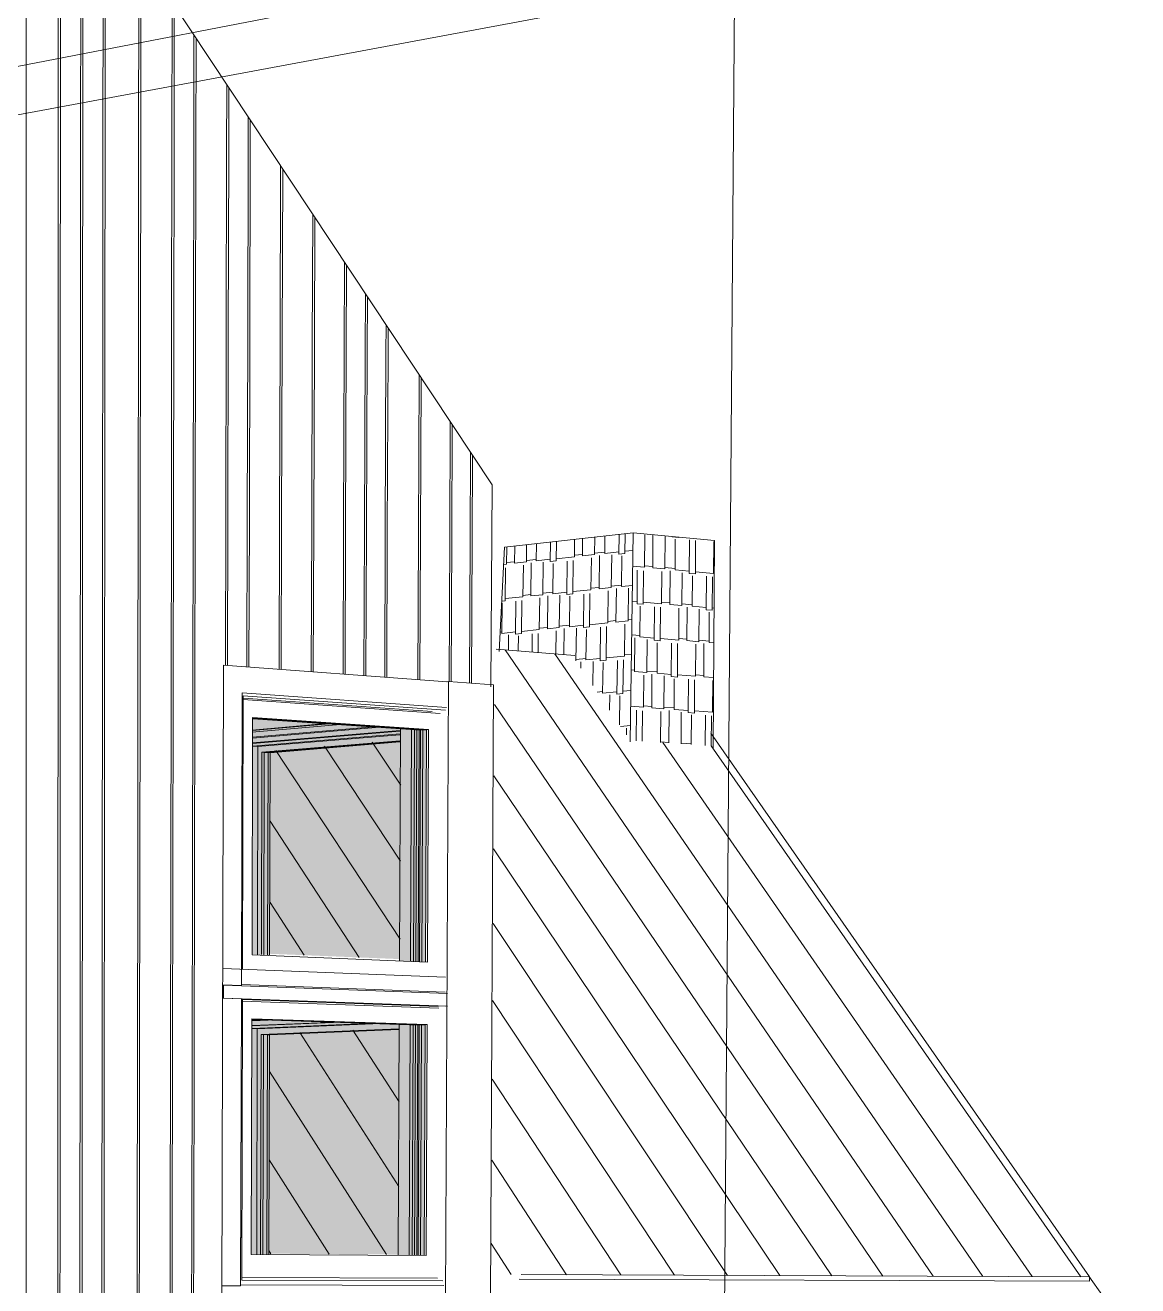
# Model space of a CAD drawing. Header units: inches. Extents: x 5690 to 5695, y -585 to 907.
# Drawn here: x 5693.0893 to 5693.2657, y -584.1623 to -583.9625 of the extents above; entities that cross this region are included whole.
import ezdxf

# ---------------------------------------------------------------- set-up
doc = ezdxf.new("R2010")
doc.units = ezdxf.units.IN
doc.header["$MEASUREMENT"] = 0
doc.layers.add('A-GLAZ-1', color=151, linetype='Continuous', lineweight=13, transparency=0.75)
for name, color, linetype, lineweight in [('A-GLAZ-2', 151, 'Continuous', 9), ('A-ROOF', 132, 'Continuous', 13), ('A-ROOF-1', 132, 'Continuous', 9), ('A-ROOF-PATT-1', 132, 'Continuous', 9), ('A-WALL', 113, 'Continuous', 13), ('A-WALL-1', 113, 'Continuous', 9), ('A-WALL-PATT-1', 111, 'Continuous', 9), ('G-ANNO-SYMB-1', 111, 'Continuous', 9), ('I-WALL', 2, 'Continuous', 13), ('I-WALL-1', 2, 'Continuous', 9)]:
    doc.layers.add(name, color=color, linetype=linetype, lineweight=lineweight)

# ---------------------------------------------------------------- blocks, each defined once
blk = doc.blocks.new('FP_87-3D View 1 Copy 1 Copy 1')
at = {"layer": 'A-WALL-PATT-1'}
for p, q in [((-4883.32371, -584.04636), (-4883.32367, -584.04322)), ((-4883.32274, -584.04625), (-4883.3227, -584.04312)), ((-4883.34151, -584.04793), (-4883.34148, -584.04519)), ((-4883.34026, -584.04779), (-4883.34022, -584.04505)), ((-4883.33837, -584.04759), (-4883.33834, -584.04484)), ((-4883.3368, -584.04742), (-4883.33676, -584.04467)), ((-4883.33459, -584.04752), (-4883.33455, -584.04442)), ((-4883.33364, -584.04742), (-4883.3336, -584.04432)), ((-4883.33077, -584.04677), (-4883.33073, -584.044)), ((-4883.32949, -584.04663), (-4883.32945, -584.04386)), ((-4883.32757, -584.04642), (-4883.32753, -584.04365)), ((-4883.32596, -584.04625), (-4883.32592, -584.04347)), ((-4883.33837, -584.04736), (-4883.3368, -584.04719)), ((-4883.3368, -584.04742), (-4883.33459, -584.04718)), ((-4883.33459, -584.04752), (-4883.33364, -584.04742)), ((-4883.33363, -584.04708), (-4883.33077, -584.04677)), ((-4883.33101, -584.05264), (-4883.33094, -584.04736)), ((-4883.33077, -584.04654), (-4883.32949, -584.0464)), ((-4883.32949, -584.04663), (-4883.32757, -584.04642)), ((-4883.32813, -584.052), (-4883.32806, -584.04694)), ((-4883.32757, -584.04619), (-4883.32596, -584.04602)), ((-4883.32685, -584.05187), (-4883.32677, -584.04657)), ((-4883.32596, -584.04625), (-4883.32371, -584.04601)), ((-4883.32491, -584.05167), (-4883.32484, -584.04648)), ((-4883.32371, -584.04636), (-4883.32274, -584.04625)), ((-4883.3233, -584.05151), (-4883.32323, -584.04665)), ((-4883.32274, -584.0459), (-4883.32149, -584.04577)), ((-4883.34201, -584.04798), (-4883.34151, -584.04793)), ((-4883.34175, -584.05374), (-4883.34168, -584.04851)), ((-4883.34151, -584.0477), (-4883.34026, -584.04756)), ((-4883.34026, -584.04779), (-4883.33837, -584.04759)), ((-4883.33892, -584.05311), (-4883.33885, -584.0481)), ((-4883.33766, -584.05298), (-4883.33759, -584.04773)), ((-4883.33577, -584.05279), (-4883.3357, -584.04764)), ((-4883.33419, -584.05263), (-4883.33412, -584.04782)), ((-4883.33197, -584.05274), (-4883.33189, -584.04746)), ((-4883.32491, -584.05144), (-4883.3233, -584.05128)), ((-4883.3233, -584.05151), (-4883.32157, -584.05133)), ((-4883.34174, -584.0534), (-4883.33892, -584.05311)), ((-4883.33892, -584.05289), (-4883.33766, -584.05276)), ((-4883.33766, -584.05298), (-4883.33577, -584.05279)), ((-4883.33632, -584.05832), (-4883.33625, -584.0533)), ((-4883.33577, -584.05256), (-4883.33418, -584.0524)), ((-4883.33505, -584.0582), (-4883.33498, -584.05294)), ((-4883.33419, -584.05263), (-4883.33196, -584.0524)), ((-4883.33315, -584.05801), (-4883.33308, -584.05286)), ((-4883.33197, -584.05274), (-4883.33101, -584.05264)), ((-4883.33156, -584.05786), (-4883.33149, -584.05304)), ((-4883.33101, -584.0523), (-4883.32813, -584.052)), ((-4883.32933, -584.05798), (-4883.32926, -584.05269)), ((-4883.32837, -584.05789), (-4883.3283, -584.0526)), ((-4883.32813, -584.05177), (-4883.32684, -584.05164)), ((-4883.32685, -584.05187), (-4883.32491, -584.05167)), ((-4883.32548, -584.05726), (-4883.3254, -584.05219)), ((-4883.32419, -584.05714), (-4883.32411, -584.05182)), ((-4883.32225, -584.05695), (-4883.32217, -584.05174)), ((-4883.34231, -584.0538), (-4883.34175, -584.05374)), ((-4883.34228, -584.05891), (-4883.34222, -584.05413)), ((-4883.3401, -584.05903), (-4883.34003, -584.0538)), ((-4883.33916, -584.05894), (-4883.33909, -584.0537)), ((-4883.32837, -584.05754), (-4883.32548, -584.05726)), ((-4883.32547, -584.05703), (-4883.32418, -584.0569)), ((-4883.32419, -584.05714), (-4883.32225, -584.05695)), ((-4883.32225, -584.05671), (-4883.32165, -584.05666)), ((-4883.34256, -584.05871), (-4883.34228, -584.05868)), ((-4883.34228, -584.05891), (-4883.34009, -584.05869)), ((-4883.34123, -584.06156), (-4883.34119, -584.05914)), ((-4883.3401, -584.05903), (-4883.33916, -584.05894)), ((-4883.33966, -584.06168), (-4883.33963, -584.05933)), ((-4883.33915, -584.0586), (-4883.33632, -584.05832)), ((-4883.33747, -584.06186), (-4883.33743, -584.059)), ((-4883.33652, -584.06194), (-4883.33648, -584.05891)), ((-4883.33631, -584.05809), (-4883.33505, -584.05797)), ((-4883.33505, -584.0582), (-4883.33315, -584.05801)), ((-4883.33368, -584.06217), (-4883.33363, -584.05852)), ((-4883.33315, -584.05778), (-4883.33156, -584.05763)), ((-4883.33242, -584.06227), (-4883.33236, -584.05816)), ((-4883.33156, -584.05786), (-4883.32933, -584.05764)), ((-4883.33052, -584.06326), (-4883.33045, -584.05809)), ((-4883.32933, -584.05798), (-4883.32837, -584.05789)), ((-4883.32893, -584.06311), (-4883.32886, -584.05828)), ((-4883.32669, -584.06325), (-4883.32661, -584.05795)), ((-4883.32572, -584.06316), (-4883.32565, -584.05785)), ((-4883.32281, -584.06254), (-4883.32274, -584.05746)), ((-4883.33052, -584.06303), (-4883.32892, -584.06288)), ((-4883.32974, -584.06441), (-4883.32973, -584.06341)), ((-4883.32893, -584.06311), (-4883.32668, -584.0629)), ((-4883.32786, -584.06717), (-4883.32781, -584.06335)), ((-4883.32669, -584.06325), (-4883.32572, -584.06316)), ((-4883.32572, -584.06281), (-4883.32281, -584.06254)), ((-4883.32403, -584.06853), (-4883.32395, -584.06322)), ((-4883.32306, -584.06845), (-4883.32298, -584.06313)), ((-4883.32281, -584.06231), (-4883.32173, -584.06221)), ((-4883.32628, -584.06838), (-4883.32621, -584.06355)), ((-4883.32714, -584.06823), (-4883.32628, -584.06815)), ((-4883.32628, -584.06838), (-4883.32402, -584.06818)), ((-4883.32519, -584.07108), (-4883.32516, -584.06863)), ((-4883.32403, -584.06853), (-4883.32306, -584.06845)), ((-4883.32362, -584.0734), (-4883.32355, -584.06883)), ((-4883.32306, -584.0681), (-4883.32181, -584.06799)), ((-4883.32344, -584.07366), (-4883.32189, -584.07354)), ((-4883.32251, -584.07502), (-4883.32249, -584.07393))]:
    blk.add_line(p, q, dxfattribs=at)
blk = doc.blocks.new('FP_89-3D View 1 Copy 1 Copy 1')
at = {"layer": 'A-WALL-PATT-1'}
for p, q in [((-4883.31965, -584.04842), (-4883.31962, -584.04332)), ((-4883.31835, -584.04854), (-4883.31831, -584.04327)), ((-4883.31641, -584.04871), (-4883.31637, -584.04351)), ((-4883.31524, -584.04362), (-4883.31524, -584.04356)), ((-4883.31524, -584.04362), (-4883.31427, -584.04371)), ((-4883.31479, -584.04885), (-4883.31476, -584.04401)), ((-4883.31427, -584.04371), (-4883.31427, -584.04365)), ((-4883.31254, -584.0494), (-4883.3125, -584.0441)), ((-4883.31158, -584.04949), (-4883.31154, -584.04419)), ((-4883.30869, -584.0494), (-4883.30865, -584.04434)), ((-4883.32153, -584.04825), (-4883.31965, -584.04842)), ((-4883.32083, -584.05423), (-4883.32079, -584.0489)), ((-4883.31985, -584.05431), (-4883.31982, -584.04899)), ((-4883.31965, -584.04819), (-4883.31835, -584.04831)), ((-4883.31835, -584.04854), (-4883.31641, -584.04871)), ((-4883.31693, -584.05421), (-4883.3169, -584.04913)), ((-4883.31641, -584.04848), (-4883.31479, -584.04862)), ((-4883.31564, -584.05432), (-4883.3156, -584.04901)), ((-4883.31479, -584.04885), (-4883.31254, -584.04905)), ((-4883.31371, -584.05448), (-4883.31367, -584.0493)), ((-4883.31254, -584.0494), (-4883.31158, -584.04949)), ((-4883.31158, -584.04914), (-4883.30869, -584.0494)), ((-4883.30869, -584.04917), (-4883.30858, -584.04918)), ((-4883.3121, -584.05462), (-4883.31206, -584.04979)), ((-4883.30986, -584.05516), (-4883.30982, -584.04987)), ((-4883.3089, -584.05524), (-4883.30886, -584.04996)), ((-4883.32161, -584.05381), (-4883.32083, -584.05388)), ((-4883.32083, -584.05423), (-4883.31985, -584.05431)), ((-4883.32038, -584.05947), (-4883.32034, -584.05462)), ((-4883.31985, -584.05396), (-4883.31693, -584.05421)), ((-4883.31811, -584.06), (-4883.31807, -584.05469)), ((-4883.31714, -584.06008), (-4883.3171, -584.05477)), ((-4883.31693, -584.05398), (-4883.31564, -584.05409)), ((-4883.31564, -584.05432), (-4883.31371, -584.05448)), ((-4883.31423, -584.05997), (-4883.31419, -584.0549)), ((-4883.3137, -584.05425), (-4883.3121, -584.05439)), ((-4883.31294, -584.06007), (-4883.3129, -584.05478)), ((-4883.3121, -584.05462), (-4883.30985, -584.05481)), ((-4883.31102, -584.06023), (-4883.31098, -584.05506)), ((-4883.30986, -584.05516), (-4883.3089, -584.05524)), ((-4883.30889, -584.05489), (-4883.30862, -584.05492)), ((-4883.30942, -584.06036), (-4883.30938, -584.05554)), ((-4883.32168, -584.05914), (-4883.32037, -584.05924)), ((-4883.32123, -584.06496), (-4883.32119, -584.05964)), ((-4883.32038, -584.05947), (-4883.3181, -584.05966)), ((-4883.31928, -584.06511), (-4883.31924, -584.05991)), ((-4883.31811, -584.06), (-4883.31714, -584.06008)), ((-4883.31766, -584.06524), (-4883.31762, -584.06039)), ((-4883.31713, -584.05974), (-4883.31423, -584.05997)), ((-4883.3154, -584.06575), (-4883.31536, -584.06046)), ((-4883.31443, -584.06583), (-4883.31439, -584.06053)), ((-4883.31423, -584.05974), (-4883.31294, -584.05984)), ((-4883.31294, -584.06007), (-4883.31102, -584.06023)), ((-4883.31154, -584.0657), (-4883.3115, -584.06065)), ((-4883.31101, -584.06), (-4883.30941, -584.06013)), ((-4883.31026, -584.0658), (-4883.31022, -584.06052)), ((-4883.30942, -584.06036), (-4883.30866, -584.06042)), ((-4883.32177, -584.06469), (-4883.32122, -584.06473)), ((-4883.32123, -584.06496), (-4883.31928, -584.06511)), ((-4883.31928, -584.06488), (-4883.31766, -584.065)), ((-4883.3185, -584.07071), (-4883.31847, -584.0654)), ((-4883.31766, -584.06524), (-4883.3154, -584.06541)), ((-4883.3198, -584.07062), (-4883.31977, -584.06554)), ((-4883.31656, -584.07085), (-4883.31653, -584.06567)), ((-4883.3154, -584.06575), (-4883.31443, -584.06583)), ((-4883.31495, -584.07097), (-4883.31492, -584.06614)), ((-4883.31443, -584.06548), (-4883.31154, -584.0657)), ((-4883.3127, -584.07147), (-4883.31266, -584.06619)), ((-4883.31174, -584.07154), (-4883.3117, -584.06626)), ((-4883.31154, -584.06547), (-4883.31025, -584.06557)), ((-4883.31026, -584.0658), (-4883.3087, -584.06592)), ((-4883.30886, -584.07141), (-4883.30882, -584.06637)), ((-4883.32185, -584.07047), (-4883.3198, -584.07062)), ((-4883.32097, -584.07594), (-4883.32094, -584.07111)), ((-4883.32, -584.07601), (-4883.31997, -584.07118)), ((-4883.3198, -584.07039), (-4883.3185, -584.07048)), ((-4883.3185, -584.07071), (-4883.31656, -584.07085)), ((-4883.31709, -584.0762), (-4883.31705, -584.07128)), ((-4883.31656, -584.07062), (-4883.31495, -584.07074)), ((-4883.3158, -584.07629), (-4883.31576, -584.07114)), ((-4883.31495, -584.07097), (-4883.3127, -584.07113)), ((-4883.31386, -584.07642), (-4883.31383, -584.07139)), ((-4883.31174, -584.0712), (-4883.30886, -584.07141)), ((-4883.30886, -584.07118), (-4883.30874, -584.07119)), ((-4883.3127, -584.07147), (-4883.31174, -584.07154)), ((-4883.31226, -584.07653), (-4883.31222, -584.07185)), ((-4883.31002, -584.07669), (-4883.30998, -584.0719)), ((-4883.30906, -584.07675), (-4883.30902, -584.07197)), ((-4883.31709, -584.07611), (-4883.3158, -584.0762)), ((-4883.31386, -584.07633), (-4883.31226, -584.07644))]:
    blk.add_line(p, q, dxfattribs=at)
blk = doc.blocks.new('FP_95-3D View 1 Copy 1 Copy 1')
at = {"layer": 'A-ROOF-PATT-1'}
for p, q in [((-4883.27388, -584.1608), (-4883.34175, -584.06155)), ((-4883.26599, -584.16084), (-4883.33387, -584.06216)), ((-4883.28187, -584.16077), (-4883.34344, -584.07019)), ((-4883.35833, -584.09502), (-4883.37039, -584.07681)), ((-4883.35827, -584.08297), (-4883.36282, -584.07615)), ((-4883.25819, -584.16087), (-4883.31676, -584.07623)), ((-4883.25049, -584.1609), (-4883.30906, -584.07675)), ((-4883.35839, -584.10739), (-4883.37807, -584.07748)), ((-4883.28997, -584.16074), (-4883.34351, -584.08147)), ((-4883.36487, -584.11028), (-4883.37897, -584.08869)), ((-4883.29817, -584.1607), (-4883.34358, -584.09304)), ((-4883.37359, -584.10992), (-4883.37901, -584.10156)), ((-4883.30647, -584.16067), (-4883.34365, -584.1049)), ((-4883.31487, -584.16063), (-4883.34372, -584.11708)), ((-4883.35858, -584.14657), (-4883.37429, -584.12218)), ((-4883.35852, -584.13316), (-4883.36588, -584.12181)), ((-4883.36057, -584.15735), (-4883.3791, -584.12838)), ((-4883.32339, -584.1606), (-4883.34379, -584.12958)), ((-4883.36966, -584.1573), (-4883.37914, -584.14235)), ((-4883.33202, -584.16056), (-4883.34387, -584.14242)), ((-4883.37887, -584.15724), (-4883.37919, -584.15674)), ((-4883.34076, -584.16052), (-4883.34395, -584.1556))]:
    blk.add_line(p, q, dxfattribs=at)
blk = doc.blocks.new('FP_112-3D View 1 Copy 1 Copy 1')
at = {"layer": 'A-WALL-PATT-1'}
for p, q in [((-4883.41766, -583.97854), (-4883.41766, -583.94889)), ((-4883.41259, -583.97921), (-4883.41258, -583.94967)), ((-4883.41224, -583.97926), (-4883.41223, -583.94972)), ((-4883.40904, -583.97968), (-4883.40902, -583.95021)), ((-4883.4087, -583.97973), (-4883.40868, -583.95026)), ((-4883.40551, -583.98015), (-4883.40548, -583.95075)), ((-4883.40517, -583.98019), (-4883.40514, -583.9508)), ((-4883.39985, -583.9809), (-4883.39981, -583.95162)), ((-4883.39951, -583.98094), (-4883.39947, -583.95167)), ((-4883.39457, -583.98159), (-4883.39453, -583.95886)), ((-4883.39423, -583.98164), (-4883.3942, -583.95936)), ((-4883.39111, -583.98205), (-4883.39108, -583.96407)), ((-4883.39078, -583.9821), (-4883.39074, -583.96458)), ((-4883.3859, -583.98274), (-4883.38587, -583.97192)), ((-4883.38557, -583.98278), (-4883.38554, -583.97242)), ((-4883.38248, -583.98319), (-4883.38247, -583.97707)), ((-4883.41766, -584.00808), (-4883.41766, -583.97854)), ((-4883.41766, -583.97854), (-4883.41766, -583.97854)), ((-4883.4126, -584.00864), (-4883.41259, -583.97921)), ((-4883.41259, -583.97921), (-4883.41259, -583.97921)), ((-4883.41226, -584.00868), (-4883.41224, -583.97926)), ((-4883.41224, -583.97926), (-4883.41224, -583.97926)), ((-4883.38215, -583.98323), (-4883.38214, -583.97756)), ((-4883.40906, -584.00903), (-4883.40904, -583.97968)), ((-4883.40904, -583.97968), (-4883.40904, -583.97968)), ((-4883.40872, -584.00907), (-4883.4087, -583.97973)), ((-4883.4087, -583.97973), (-4883.4087, -583.97973)), ((-4883.40553, -584.00943), (-4883.40551, -583.98015)), ((-4883.40551, -583.98015), (-4883.40551, -583.98015)), ((-4883.40519, -584.00947), (-4883.40517, -583.98019)), ((-4883.40517, -583.98019), (-4883.40517, -583.98019)), ((-4883.39988, -584.01006), (-4883.39985, -583.9809)), ((-4883.39985, -583.9809), (-4883.39985, -583.9809)), ((-4883.39955, -584.01009), (-4883.39951, -583.98094)), ((-4883.39951, -583.98094), (-4883.39951, -583.98094)), ((-4883.39462, -584.01064), (-4883.39457, -583.98159)), ((-4883.39457, -583.98159), (-4883.39457, -583.98159)), ((-4883.39428, -584.01068), (-4883.39423, -583.98164)), ((-4883.39423, -583.98164), (-4883.39423, -583.98164)), ((-4883.39116, -584.01103), (-4883.39111, -583.98205)), ((-4883.39111, -583.98205), (-4883.39111, -583.98205)), ((-4883.39083, -584.01106), (-4883.39078, -583.9821)), ((-4883.39078, -583.9821), (-4883.39078, -583.9821)), ((-4883.38596, -584.01161), (-4883.3859, -583.98274)), ((-4883.3859, -583.98274), (-4883.3859, -583.98274)), ((-4883.38563, -584.01164), (-4883.38557, -583.98278)), ((-4883.38557, -583.98278), (-4883.38557, -583.98278)), ((-4883.38255, -584.01199), (-4883.38248, -583.98319)), ((-4883.38248, -583.98319), (-4883.38248, -583.98319)), ((-4883.38222, -584.01202), (-4883.38215, -583.98323)), ((-4883.38215, -583.98323), (-4883.38215, -583.98323)), ((-4883.37741, -584.01256), (-4883.37733, -583.98481)), ((-4883.37709, -584.01259), (-4883.37701, -583.9853)), ((-4883.37231, -584.01312), (-4883.37225, -583.99249)), ((-4883.37199, -584.01316), (-4883.37192, -583.99297)), ((-4883.36725, -584.01369), (-4883.3672, -584.0001)), ((-4883.36693, -584.01372), (-4883.36688, -584.00058)), ((-4883.36393, -584.01406), (-4883.3639, -584.00508)), ((-4883.36361, -584.01409), (-4883.36358, -584.00557)), ((-4883.41766, -584.03749), (-4883.41766, -584.00808)), ((-4883.41766, -584.00808), (-4883.41766, -584.00808)), ((-4883.41261, -584.03795), (-4883.4126, -584.00864)), ((-4883.4126, -584.00864), (-4883.4126, -584.00864)), ((-4883.41227, -584.03798), (-4883.41226, -584.00868)), ((-4883.41226, -584.00868), (-4883.41226, -584.00868)), ((-4883.40907, -584.03827), (-4883.40906, -584.00903)), ((-4883.40906, -584.00903), (-4883.40906, -584.00903)), ((-4883.40873, -584.0383), (-4883.40872, -584.00907)), ((-4883.40872, -584.00907), (-4883.40872, -584.00907)), ((-4883.40556, -584.03859), (-4883.40553, -584.00943)), ((-4883.40553, -584.00943), (-4883.40553, -584.00943)), ((-4883.40522, -584.03862), (-4883.40519, -584.00947)), ((-4883.40519, -584.00947), (-4883.40519, -584.00947)), ((-4883.39992, -584.0391), (-4883.39988, -584.01006)), ((-4883.39988, -584.01006), (-4883.39988, -584.01006)), ((-4883.39958, -584.03913), (-4883.39955, -584.01009)), ((-4883.39955, -584.01009), (-4883.39955, -584.01009)), ((-4883.39466, -584.03957), (-4883.39462, -584.01064)), ((-4883.39462, -584.01064), (-4883.39462, -584.01064)), ((-4883.39433, -584.0396), (-4883.39428, -584.01068)), ((-4883.39428, -584.01068), (-4883.39428, -584.01068)), ((-4883.39122, -584.03989), (-4883.39116, -584.01103)), ((-4883.39116, -584.01103), (-4883.39116, -584.01103)), ((-4883.39089, -584.03992), (-4883.39083, -584.01106)), ((-4883.39083, -584.01106), (-4883.39083, -584.01106)), ((-4883.36063, -584.01443), (-4883.36061, -584.01004)), ((-4883.36031, -584.01446), (-4883.36029, -584.01052)), ((-4883.38603, -584.04036), (-4883.38596, -584.01161)), ((-4883.38596, -584.01161), (-4883.38596, -584.01161)), ((-4883.3857, -584.04039), (-4883.38563, -584.01164)), ((-4883.38563, -584.01164), (-4883.38563, -584.01164)), ((-4883.38262, -584.04066), (-4883.38255, -584.01199)), ((-4883.38255, -584.01199), (-4883.38255, -584.01199)), ((-4883.38229, -584.04069), (-4883.38222, -584.01202)), ((-4883.38222, -584.01202), (-4883.38222, -584.01202)), ((-4883.37749, -584.04113), (-4883.37741, -584.01256)), ((-4883.37741, -584.01256), (-4883.37741, -584.01256)), ((-4883.37717, -584.04116), (-4883.37709, -584.01259)), ((-4883.37709, -584.01259), (-4883.37709, -584.01259)), ((-4883.3724, -584.04159), (-4883.37231, -584.01312)), ((-4883.37231, -584.01312), (-4883.37231, -584.01312)), ((-4883.37208, -584.04162), (-4883.37199, -584.01316)), ((-4883.37199, -584.01316), (-4883.37199, -584.01316)), ((-4883.36735, -584.04205), (-4883.36725, -584.01369)), ((-4883.36725, -584.01369), (-4883.36725, -584.01369)), ((-4883.36703, -584.04208), (-4883.36693, -584.01372)), ((-4883.36693, -584.01372), (-4883.36693, -584.01372)), ((-4883.36404, -584.04235), (-4883.36393, -584.01406)), ((-4883.36393, -584.01406), (-4883.36393, -584.01406)), ((-4883.36372, -584.04238), (-4883.36361, -584.01409)), ((-4883.36361, -584.01409), (-4883.36361, -584.01409)), ((-4883.36074, -584.04265), (-4883.36063, -584.01443)), ((-4883.36063, -584.01443), (-4883.36063, -584.01443)), ((-4883.36042, -584.04268), (-4883.36031, -584.01446)), ((-4883.36031, -584.01446), (-4883.36031, -584.01446)), ((-4883.35546, -584.04313), (-4883.35535, -584.01799)), ((-4883.35514, -584.04315), (-4883.35503, -584.01846)), ((-4883.41766, -584.06678), (-4883.41766, -584.03749)), ((-4883.41766, -584.03749), (-4883.41766, -584.03749)), ((-4883.41262, -584.06714), (-4883.41261, -584.03795)), ((-4883.41261, -584.03795), (-4883.41261, -584.03795)), ((-4883.41228, -584.06716), (-4883.41227, -584.03798)), ((-4883.41227, -584.03798), (-4883.41227, -584.03798)), ((-4883.40909, -584.06738), (-4883.40907, -584.03827)), ((-4883.40907, -584.03827), (-4883.40907, -584.03827)), ((-4883.40875, -584.06741), (-4883.40873, -584.0383)), ((-4883.40873, -584.0383), (-4883.40873, -584.0383)), ((-4883.40558, -584.06763), (-4883.40556, -584.03859)), ((-4883.40556, -584.03859), (-4883.40556, -584.03859)), ((-4883.40524, -584.06765), (-4883.40522, -584.03862)), ((-4883.40522, -584.03862), (-4883.40522, -584.03862)), ((-4883.39996, -584.06802), (-4883.39992, -584.0391)), ((-4883.39992, -584.0391), (-4883.39992, -584.0391)), ((-4883.39962, -584.06805), (-4883.39958, -584.03913)), ((-4883.39958, -584.03913), (-4883.39958, -584.03913)), ((-4883.39471, -584.06839), (-4883.39466, -584.03957)), ((-4883.39466, -584.03957), (-4883.39466, -584.03957)), ((-4883.39438, -584.06841), (-4883.39433, -584.0396)), ((-4883.39433, -584.0396), (-4883.39433, -584.0396)), ((-4883.39127, -584.06863), (-4883.39122, -584.03989)), ((-4883.39122, -584.03989), (-4883.39122, -584.03989)), ((-4883.39094, -584.06865), (-4883.39089, -584.03992)), ((-4883.39089, -584.03992), (-4883.39089, -584.03992)), ((-4883.38608, -584.06399), (-4883.38603, -584.04036)), ((-4883.38603, -584.04036), (-4883.38603, -584.04036)), ((-4883.38575, -584.06402), (-4883.3857, -584.04039)), ((-4883.3857, -584.04039), (-4883.3857, -584.04039)), ((-4883.38268, -584.06424), (-4883.38262, -584.04066)), ((-4883.38262, -584.04066), (-4883.38262, -584.04066)), ((-4883.38235, -584.06427), (-4883.38229, -584.04069)), ((-4883.38229, -584.04069), (-4883.38229, -584.04069)), ((-4883.37756, -584.06462), (-4883.37749, -584.04113)), ((-4883.37749, -584.04113), (-4883.37749, -584.04113)), ((-4883.37723, -584.06464), (-4883.37717, -584.04116)), ((-4883.37717, -584.04116), (-4883.37717, -584.04116)), ((-4883.37248, -584.06499), (-4883.3724, -584.04159)), ((-4883.3724, -584.04159), (-4883.3724, -584.04159)), ((-4883.37215, -584.06502), (-4883.37208, -584.04162)), ((-4883.37208, -584.04162), (-4883.37208, -584.04162)), ((-4883.36743, -584.06536), (-4883.36735, -584.04205)), ((-4883.36735, -584.04205), (-4883.36735, -584.04205)), ((-4883.36711, -584.06539), (-4883.36703, -584.04208)), ((-4883.36703, -584.04208), (-4883.36703, -584.04208)), ((-4883.36412, -584.06561), (-4883.36404, -584.04235)), ((-4883.36404, -584.04235), (-4883.36404, -584.04235)), ((-4883.3638, -584.06563), (-4883.36372, -584.04238)), ((-4883.36372, -584.04238), (-4883.36372, -584.04238)), ((-4883.36083, -584.06585), (-4883.36074, -584.04265)), ((-4883.36074, -584.04265), (-4883.36074, -584.04265)), ((-4883.36051, -584.06587), (-4883.36042, -584.04268)), ((-4883.36042, -584.04268), (-4883.36042, -584.04268)), ((-4883.35556, -584.06624), (-4883.35546, -584.04313)), ((-4883.35546, -584.04313), (-4883.35546, -584.04313)), ((-4883.35524, -584.06626), (-4883.35514, -584.04315)), ((-4883.35514, -584.04315), (-4883.35514, -584.04315)), ((-4883.41766, -584.09596), (-4883.41766, -584.06678)), ((-4883.41766, -584.06678), (-4883.41766, -584.06678)), ((-4883.41263, -584.09621), (-4883.41262, -584.06714)), ((-4883.41262, -584.06714), (-4883.41262, -584.06714)), ((-4883.41229, -584.09622), (-4883.41228, -584.06716)), ((-4883.41228, -584.06716), (-4883.41228, -584.06716)), ((-4883.40911, -584.09638), (-4883.40909, -584.06738)), ((-4883.40909, -584.06738), (-4883.40909, -584.06738)), ((-4883.40877, -584.0964), (-4883.40875, -584.06741)), ((-4883.40875, -584.06741), (-4883.40875, -584.06741)), ((-4883.40561, -584.09655), (-4883.40558, -584.06763)), ((-4883.40558, -584.06763), (-4883.40558, -584.06763)), ((-4883.40527, -584.09657), (-4883.40524, -584.06765)), ((-4883.40524, -584.06765), (-4883.40524, -584.06765)), ((-4883.39999, -584.09683), (-4883.39996, -584.06802)), ((-4883.39996, -584.06802), (-4883.39996, -584.06802)), ((-4883.39966, -584.09685), (-4883.39962, -584.06805)), ((-4883.39962, -584.06805), (-4883.39962, -584.06805)), ((-4883.39476, -584.09709), (-4883.39471, -584.06839)), ((-4883.39471, -584.06839), (-4883.39471, -584.06839)), ((-4883.39442, -584.09711), (-4883.39438, -584.06841)), ((-4883.39438, -584.06841), (-4883.39438, -584.06841)), ((-4883.39132, -584.09726), (-4883.39127, -584.06863)), ((-4883.39127, -584.06863), (-4883.39127, -584.06863)), ((-4883.39099, -584.09728), (-4883.39094, -584.06865)), ((-4883.39094, -584.06865), (-4883.39094, -584.06865)), ((-4883.41766, -584.12501), (-4883.41766, -584.09596)), ((-4883.41766, -584.09596), (-4883.41766, -584.09596)), ((-4883.41264, -584.12516), (-4883.41263, -584.09621)), ((-4883.41263, -584.09621), (-4883.41263, -584.09621)), ((-4883.4123, -584.12517), (-4883.41229, -584.09622)), ((-4883.41229, -584.09622), (-4883.41229, -584.09622)), ((-4883.40913, -584.12526), (-4883.40911, -584.09638)), ((-4883.40911, -584.09638), (-4883.40911, -584.09638)), ((-4883.40879, -584.12527), (-4883.40877, -584.0964)), ((-4883.40877, -584.0964), (-4883.40877, -584.0964)), ((-4883.40563, -584.12536), (-4883.40561, -584.09655)), ((-4883.40561, -584.09655), (-4883.40561, -584.09655)), ((-4883.40529, -584.12537), (-4883.40527, -584.09657)), ((-4883.40527, -584.09657), (-4883.40527, -584.09657)), ((-4883.40003, -584.12552), (-4883.39999, -584.09683)), ((-4883.39999, -584.09683), (-4883.39999, -584.09683)), ((-4883.39969, -584.12553), (-4883.39966, -584.09685)), ((-4883.39966, -584.09685), (-4883.39966, -584.09685)), ((-4883.3948, -584.12567), (-4883.39476, -584.09709)), ((-4883.39476, -584.09709), (-4883.39476, -584.09709)), ((-4883.39447, -584.12568), (-4883.39442, -584.09711)), ((-4883.39442, -584.09711), (-4883.39442, -584.09711)), ((-4883.39138, -584.12577), (-4883.39132, -584.09726)), ((-4883.39132, -584.09726), (-4883.39132, -584.09726)), ((-4883.39105, -584.12578), (-4883.39099, -584.09728)), ((-4883.39099, -584.09728), (-4883.39099, -584.09728)), ((-4883.41766, -584.15395), (-4883.41766, -584.12501)), ((-4883.41766, -584.12501), (-4883.41766, -584.12501)), ((-4883.41265, -584.15399), (-4883.41264, -584.12516)), ((-4883.41264, -584.12516), (-4883.41264, -584.12516)), ((-4883.41231, -584.154), (-4883.4123, -584.12517)), ((-4883.4123, -584.12517), (-4883.4123, -584.12517)), ((-4883.40915, -584.15402), (-4883.40913, -584.12526)), ((-4883.40913, -584.12526), (-4883.40913, -584.12526)), ((-4883.40881, -584.15403), (-4883.40879, -584.12527)), ((-4883.40879, -584.12527), (-4883.40879, -584.12527)), ((-4883.40566, -584.15405), (-4883.40563, -584.12536)), ((-4883.40563, -584.12536), (-4883.40563, -584.12536)), ((-4883.40532, -584.15406), (-4883.40529, -584.12537)), ((-4883.40529, -584.12537), (-4883.40529, -584.12537)), ((-4883.40006, -584.1541), (-4883.40003, -584.12552)), ((-4883.40003, -584.12552), (-4883.40003, -584.12552)), ((-4883.39973, -584.1541), (-4883.39969, -584.12553)), ((-4883.39969, -584.12553), (-4883.39969, -584.12553)), ((-4883.39485, -584.15415), (-4883.3948, -584.12567)), ((-4883.3948, -584.12567), (-4883.3948, -584.12567)), ((-4883.39452, -584.15415), (-4883.39447, -584.12568)), ((-4883.39447, -584.12568), (-4883.39447, -584.12568)), ((-4883.39143, -584.15418), (-4883.39138, -584.12577)), ((-4883.39138, -584.12577), (-4883.39138, -584.12577)), ((-4883.3911, -584.15418), (-4883.39105, -584.12578)), ((-4883.39105, -584.12578), (-4883.39105, -584.12578)), ((-4883.41766, -584.18277), (-4883.41766, -584.15395)), ((-4883.41766, -584.15395), (-4883.41766, -584.15395)), ((-4883.41266, -584.18271), (-4883.41265, -584.15399)), ((-4883.41265, -584.15399), (-4883.41265, -584.15399)), ((-4883.41232, -584.18271), (-4883.41231, -584.154)), ((-4883.41231, -584.154), (-4883.41231, -584.154)), ((-4883.40916, -584.18267), (-4883.40915, -584.15402)), ((-4883.40915, -584.15402), (-4883.40915, -584.15402)), ((-4883.40883, -584.18267), (-4883.40881, -584.15403)), ((-4883.40881, -584.15403), (-4883.40881, -584.15403)), ((-4883.40568, -584.18263), (-4883.40566, -584.15405)), ((-4883.40566, -584.15405), (-4883.40566, -584.15405)), ((-4883.40535, -584.18263), (-4883.40532, -584.15406)), ((-4883.40532, -584.15406), (-4883.40532, -584.15406)), ((-4883.4001, -584.18257), (-4883.40006, -584.1541)), ((-4883.40006, -584.1541), (-4883.40006, -584.1541)), ((-4883.39977, -584.18256), (-4883.39973, -584.1541)), ((-4883.39973, -584.1541), (-4883.39973, -584.1541)), ((-4883.39489, -584.1825), (-4883.39485, -584.15415)), ((-4883.39485, -584.15415), (-4883.39485, -584.15415)), ((-4883.39456, -584.1825), (-4883.39452, -584.15415)), ((-4883.39452, -584.15415), (-4883.39452, -584.15415)), ((-4883.39148, -584.18246), (-4883.39143, -584.15418)), ((-4883.39143, -584.15418), (-4883.39143, -584.15418)), ((-4883.39115, -584.18246), (-4883.3911, -584.15418)), ((-4883.3911, -584.15418), (-4883.3911, -584.15418))]:
    blk.add_line(p, q, dxfattribs=at)
blk = doc.blocks.new('FP_118-3D View 1 Copy 1 Copy 1')
at = {"layer": 'A-WALL-PATT-1'}
for p, q in [((-4883.35053, -584.04357), (-4883.35044, -584.02539)), ((-4883.35021, -584.0436), (-4883.35013, -584.02586)), ((-4883.34729, -584.04387), (-4883.34723, -584.03024)), ((-4883.34698, -584.04389), (-4883.34692, -584.03071)), ((-4883.35063, -584.06657), (-4883.35053, -584.04357)), ((-4883.35053, -584.04357), (-4883.35053, -584.04357)), ((-4883.35032, -584.06659), (-4883.35021, -584.0436)), ((-4883.35021, -584.0436), (-4883.35021, -584.0436)), ((-4883.34741, -584.0668), (-4883.34729, -584.04387)), ((-4883.34729, -584.04387), (-4883.34729, -584.04387)), ((-4883.3471, -584.06683), (-4883.34698, -584.04389)), ((-4883.34698, -584.04389), (-4883.34698, -584.04389)), ((-4883.35117, -584.18199), (-4883.35109, -584.16447)), ((-4883.35086, -584.18199), (-4883.35078, -584.16447)), ((-4883.34797, -584.18196), (-4883.34789, -584.16447)), ((-4883.34766, -584.18195), (-4883.34758, -584.16447)), ((-4883.35128, -584.20522), (-4883.35117, -584.18199)), ((-4883.35117, -584.18199), (-4883.35117, -584.18199)), ((-4883.35097, -584.20521), (-4883.35086, -584.18199)), ((-4883.35086, -584.18199), (-4883.35086, -584.18199)), ((-4883.34809, -584.20513), (-4883.34797, -584.18196)), ((-4883.34797, -584.18196), (-4883.34797, -584.18196)), ((-4883.34778, -584.20512), (-4883.34766, -584.18195)), ((-4883.34766, -584.18195), (-4883.34766, -584.18195))]:
    blk.add_line(p, q, dxfattribs=at)

msp = doc.modelspace()

# ---------------------------------------------------------------- hatches: boundary and pattern name
at = {"layer": 'A-GLAZ-1'}
for points in [[(5693.15274, -584.11098), (5693.15279, -584.10064), (5693.1529, -584.07419), (5693.12534, -584.07232), (5693.12527, -584.10977), (5693.12709, -584.10984), (5693.12717, -584.07778), (5693.14876, -584.076), (5693.14861, -584.1108), (5693.15266, -584.11098)], [(5693.12803, -584.10988), (5693.12812, -584.07784), (5693.14876, -584.07607), (5693.14876, -584.07598), (5693.12717, -584.07782), (5693.12709, -584.10984), (5693.1278, -584.10987)], [(5693.14871, -584.11054), (5693.14887, -584.07576), (5693.12818, -584.07756), (5693.12807, -584.1097), (5693.14869, -584.11054)], [(5693.15253, -584.15753), (5693.15258, -584.14716), (5693.1527, -584.12095), (5693.12522, -584.12008), (5693.12515, -584.15728), (5693.12696, -584.15728), (5693.12706, -584.1225), (5693.14857, -584.12168), (5693.14842, -584.15749), (5693.15253, -584.15753)], [(5693.1279, -584.1573), (5693.128, -584.12253), (5693.14857, -584.12166), (5693.14857, -584.12161), (5693.12706, -584.12255), (5693.12696, -584.1573), (5693.12768, -584.1573)], [(5693.14848, -584.15737), (5693.14865, -584.12148), (5693.12803, -584.12239), (5693.12793, -584.15723), (5693.14847, -584.15737)]]:
    msp.add_hatch(color=256, dxfattribs=at).paths.add_polyline_path(points, flags=0)

# ---------------------------------------------------------------- linework, layer by layer
at = {"layer": 'A-GLAZ-2'}
for p, q in [((5693.15616, -584.06659), (5693.1207, -584.06398)), ((5693.15616, -584.06659), (5693.1207, -584.06398)), ((5693.12355, -584.11456), (5693.12366, -584.06836)), ((5693.12355, -584.11472), (5693.12366, -584.06836)), ((5693.12366, -584.06836), (5693.15607, -584.07065)), ((5693.12366, -584.06836), (5693.15607, -584.07065)), ((5693.12374, -584.11214), (5693.12384, -584.06884)), ((5693.12384, -584.06884), (5693.15591, -584.0711)), ((5693.15505, -584.07159), (5693.12385, -584.06941)), ((5693.15381, -584.07128), (5693.12389, -584.06919)), ((5693.12524, -584.07424), (5693.13697, -584.07322)), ((5693.12525, -584.10987), (5693.12534, -584.07227)), ((5693.13749, -584.07326), (5693.12525, -584.07432)), ((5693.12525, -584.07432), (5693.13749, -584.07326)), ((5693.1392, -584.07337), (5693.12528, -584.07458)), ((5693.12534, -584.07227), (5693.15321, -584.07416)), ((5693.1529, -584.07419), (5693.12535, -584.07232)), ((5693.1529, -584.07419), (5693.12535, -584.07232)), ((5693.12535, -584.07232), (5693.1529, -584.07419)), ((5693.12536, -584.07241), (5693.1523, -584.07424)), ((5693.15195, -584.07427), (5693.12537, -584.07247)), ((5693.1253, -584.07538), (5693.14443, -584.07374)), ((5693.12532, -584.07553), (5693.14543, -584.0738)), ((5693.12533, -584.07629), (5693.14872, -584.0743)), ((5693.1487, -584.0744), (5693.12534, -584.07639)), ((5693.12535, -584.07679), (5693.14871, -584.07482)), ((5693.14869, -584.07497), (5693.12618, -584.07687)), ((5693.14876, -584.07404), (5693.14861, -584.11081)), ((5693.15037, -584.11089), (5693.15052, -584.07417)), ((5693.15083, -584.1109), (5693.15099, -584.0742)), ((5693.15122, -584.11092), (5693.15138, -584.07423)), ((5693.15156, -584.11093), (5693.15172, -584.07425)), ((5693.15179, -584.11094), (5693.15195, -584.07427)), ((5693.15195, -584.07427), (5693.1529, -584.07419)), ((5693.1523, -584.07424), (5693.15214, -584.11096)), ((5693.1529, -584.07419), (5693.1523, -584.07424)), ((5693.15274, -584.11098), (5693.1529, -584.07419)), ((5693.15274, -584.11098), (5693.1529, -584.07419)), ((5693.1529, -584.07419), (5693.15274, -584.11098)), ((5693.15321, -584.07416), (5693.1529, -584.07419)), ((5693.15321, -584.07416), (5693.15304, -584.111)), ((5693.12618, -584.07687), (5693.12535, -584.07681)), ((5693.12618, -584.07687), (5693.1261, -584.10981)), ((5693.12681, -584.07776), (5693.1487, -584.07593)), ((5693.14869, -584.07598), (5693.12717, -584.07778)), ((5693.1278, -584.07782), (5693.14868, -584.07608)), ((5693.1278, -584.07782), (5693.14868, -584.07608)), ((5693.14868, -584.07608), (5693.1278, -584.07782)), ((5693.14868, -584.07613), (5693.12812, -584.07784)), ((5693.12672, -584.10983), (5693.12681, -584.07776)), ((5693.12681, -584.07776), (5693.12717, -584.07778)), ((5693.12717, -584.07778), (5693.12709, -584.10985)), ((5693.1278, -584.07782), (5693.12717, -584.07778)), ((5693.12717, -584.07778), (5693.1278, -584.07782)), ((5693.12772, -584.10987), (5693.1278, -584.07782)), ((5693.12772, -584.10987), (5693.1278, -584.07782)), ((5693.1278, -584.07782), (5693.12772, -584.10987)), ((5693.12812, -584.07784), (5693.1278, -584.07782)), ((5693.12812, -584.07784), (5693.12803, -584.10989)), ((5693.15304, -584.111), (5693.12525, -584.10987)), ((5693.15594, -584.11339), (5693.1206, -584.11201)), ((5693.15594, -584.11339), (5693.1206, -584.11201)), ((5693.12355, -584.11472), (5693.12059, -584.11461)), ((5693.12074, -584.11466), (5693.12059, -584.11463)), ((5693.12073, -584.11673), (5693.12074, -584.11466)), ((5693.12074, -584.11466), (5693.15623, -584.11598)), ((5693.15586, -584.11577), (5693.12355, -584.11456)), ((5693.12058, -584.11674), (5693.12073, -584.11673)), ((5693.12059, -584.11675), (5693.15592, -584.118)), ((5693.15622, -584.11799), (5693.12073, -584.11673)), ((5693.12344, -584.16215), (5693.12355, -584.11683)), ((5693.12344, -584.16231), (5693.12355, -584.11683)), ((5693.12362, -584.16142), (5693.12373, -584.11686)), ((5693.15484, -584.11831), (5693.12373, -584.11721)), ((5693.15474, -584.11805), (5693.12384, -584.11696)), ((5693.15474, -584.11805), (5693.12384, -584.11696)), ((5693.12513, -584.15735), (5693.12522, -584.12001)), ((5693.12518, -584.12026), (5693.12813, -584.12013)), ((5693.12521, -584.12033), (5693.12913, -584.12016)), ((5693.12522, -584.12001), (5693.153, -584.12093)), ((5693.12522, -584.12109), (5693.13874, -584.12052)), ((5693.1527, -584.12095), (5693.12523, -584.12003)), ((5693.1527, -584.12095), (5693.12523, -584.12003)), ((5693.12523, -584.12003), (5693.1527, -584.12095)), ((5693.13941, -584.12054), (5693.12523, -584.12114)), ((5693.12524, -584.12008), (5693.1521, -584.12097)), ((5693.12524, -584.12154), (5693.14464, -584.12072)), ((5693.15175, -584.12099), (5693.12525, -584.1201)), ((5693.1456, -584.12076), (5693.12607, -584.12158)), ((5693.14857, -584.12087), (5693.14842, -584.1575)), ((5693.15017, -584.15752), (5693.15032, -584.12095)), ((5693.15063, -584.15751), (5693.15079, -584.12095)), ((5693.15102, -584.15752), (5693.15118, -584.12097)), ((5693.15135, -584.15752), (5693.15151, -584.12098)), ((5693.15159, -584.15752), (5693.15175, -584.12099)), ((5693.15175, -584.12099), (5693.1527, -584.12095)), ((5693.1521, -584.12097), (5693.15193, -584.15752)), ((5693.1527, -584.12095), (5693.1521, -584.12097)), ((5693.15253, -584.15753), (5693.1527, -584.12095)), ((5693.15253, -584.15753), (5693.1527, -584.12095)), ((5693.1527, -584.12095), (5693.15253, -584.15753)), ((5693.153, -584.12093), (5693.1527, -584.12095)), ((5693.153, -584.12093), (5693.15283, -584.15753)), ((5693.12607, -584.12158), (5693.12524, -584.12155)), ((5693.12607, -584.12158), (5693.12598, -584.15729)), ((5693.1266, -584.15729), (5693.12669, -584.12249)), ((5693.12669, -584.12249), (5693.14851, -584.12159)), ((5693.12669, -584.12249), (5693.12706, -584.1225)), ((5693.12706, -584.1225), (5693.12696, -584.1573)), ((5693.14851, -584.12162), (5693.12706, -584.1225)), ((5693.12768, -584.12252), (5693.12706, -584.1225)), ((5693.12706, -584.1225), (5693.12768, -584.12252)), ((5693.12759, -584.1573), (5693.12768, -584.12252)), ((5693.12759, -584.1573), (5693.12768, -584.12252)), ((5693.12768, -584.12252), (5693.12759, -584.1573)), ((5693.12768, -584.12252), (5693.1485, -584.12166)), ((5693.12768, -584.12252), (5693.1485, -584.12166)), ((5693.1485, -584.12166), (5693.12768, -584.12252)), ((5693.128, -584.12253), (5693.12768, -584.12252)), ((5693.128, -584.12253), (5693.1279, -584.1573)), ((5693.14849, -584.12169), (5693.128, -584.12253)), ((5693.15283, -584.15753), (5693.12513, -584.15735)), ((5693.12363, -584.16101), (5693.15464, -584.16113)), ((5693.12344, -584.16231), (5693.12049, -584.1623)), ((5693.15564, -584.16225), (5693.12344, -584.16215)), ((5693.15549, -584.16153), (5693.12362, -584.16142))]:
    msp.add_line(p, q, dxfattribs=at)
at = {"layer": 'A-ROOF'}
for p, q in [((5693.17644, -584.06241), (5693.16394, -584.06144)), ((5693.25802, -584.16091), (5693.19797, -584.07473)), ((5693.16791, -584.16053), (5693.25802, -584.16091)), ((5693.25801, -584.1616), (5693.25802, -584.16091))]:
    msp.add_line(p, q, dxfattribs=at)
at = {"layer": 'A-WALL'}
for p, q in [((5693.16525, -584.04523), (5693.18566, -584.04298)), ((5693.18518, -584.07613), (5693.18566, -584.04298)), ((5693.18566, -584.04298), (5693.19858, -584.04418)), ((5693.16525, -584.04523), (5693.1644, -584.06181)), ((5693.19858, -584.04418), (5693.19833, -584.07705)), ((5693.15591, -584.16447), (5693.15637, -584.06656)), ((5693.15607, -584.06659), (5693.15637, -584.06656)), ((5693.15637, -584.06656), (5693.16353, -584.06709)), ((5693.16303, -584.16447), (5693.16353, -584.06709))]:
    msp.add_line(p, q, dxfattribs=at)
at = {"layer": 'G-ANNO-SYMB-1'}
for p, q in [((5693.52011, -583.88555), (5692.95831, -583.99413)), ((5693.40778, -583.91732), (5692.93019, -584.00604)), ((5693.20177, -583.95578), (5693.19549, -584.76298))]:
    msp.add_line(p, q, dxfattribs=at)
at = {"layer": 'I-WALL'}
for p, q in [((5693.16329, -584.03537), (5693.04727, -583.86031)), ((5693.16329, -584.03537), (5693.16312, -584.06737)), ((5693.12048, -584.16442), (5693.1207, -584.06397)), ((5693.1207, -584.06397), (5693.15617, -584.06658)), ((5693.25801, -584.1616), (5693.16759, -584.16127)), ((5693.25791, -584.16077), (5693.26007, -584.16387))]:
    msp.add_line(p, q, dxfattribs=at)

# ---------------------------------------------------------------- block references
at = {"layer": 'A-ROOF-1'}
msp.add_blockref('FP_95-3D View 1 Copy 1 Copy 1', (10576.50711, 0), dxfattribs=at)
at = {"layer": 'A-WALL-1'}
for name in ['FP_87-3D View 1 Copy 1 Copy 1', 'FP_89-3D View 1 Copy 1 Copy 1']:
    msp.add_blockref(name, (10576.50711, 0), dxfattribs=at)
at = {"layer": 'I-WALL-1'}
for name in ['FP_112-3D View 1 Copy 1 Copy 1', 'FP_118-3D View 1 Copy 1 Copy 1']:
    msp.add_blockref(name, (10576.50711, 0), dxfattribs=at)

doc.saveas('drawing.dxf')
